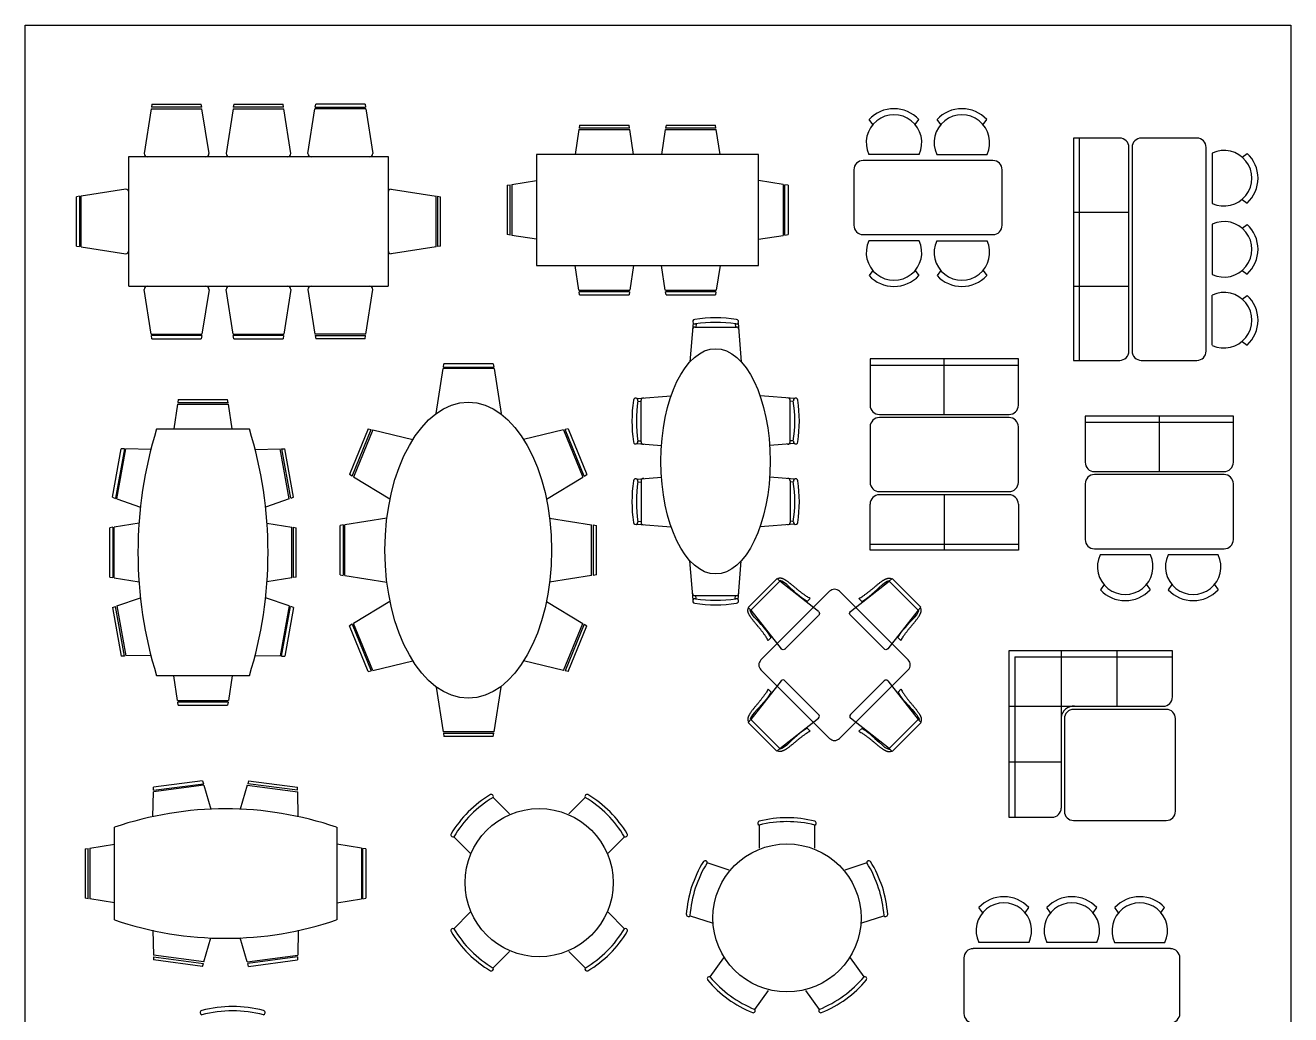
# Model space of a CAD drawing. Header units: metres. Extents: x 3586 to 7307, y 3108 to 6437.
# Drawn here: x 4050.844 to 4051.978, y 3259.947 to 3260.834 of the extents above; entities that cross this region are included whole.
import ezdxf

# ---------------------------------------------------------------- set-up
doc = ezdxf.new("R2010")
doc.units = ezdxf.units.M
doc.linetypes.add('ACAD_ISO03W100', pattern=[30, 12, -18])
doc.layers.add('FURNITURE', color=40, linetype='Continuous')

# ---------------------------------------------------------------- blocks, each defined once
blk = doc.blocks.new('CH001')
at = {"linetype": 'ACAD_ISO03W100', "ltscale": 0.125}
blk.add_line((-5.45, -5.45), (5.45, 5.45), dxfattribs=at)
at = {"linetype": 'Continuous'}
for p, q in [((6.67, 5.45), (16.51, -7.13)), ((9.96, 1.78), (10.9, 2.72)), ((7.13, -16.51), (-5.45, -6.67)), ((7.13, -16.5), (16.51, -7.13)), ((17.42, -8.04), (8.04, -17.41)), ((16.51, -7.13), (17.42, -8.04)), ((-1.77, -9.95), (-2.72, -10.9)), ((7.13, -16.5), (8.04, -17.41))]:
    blk.add_line(p, q, dxfattribs=at)
for points in [[(9.96, 1.78), (10.39, 1.05), (10.89, 0.26), (11.55, -0.61), (12.35, -1.48), (13.19, -2.47), (13.84, -3.19), (14.49, -3.84), (15.41, -4.9), (16.02, -5.58), (16.52, -6.45), (16.76, -6.98), (16.66, -7.28)], [(10.9, 2.72), (11.09, 2.38), (11.27, 2.08), (11.43, 1.8), (11.59, 1.55), (11.75, 1.32), (11.89, 1.11), (12.03, 0.92), (12.17, 0.73), (12.3, 0.55), (12.43, 0.37), (12.55, 0.2), (12.68, 0.04), (12.8, -0.13), (12.92, -0.29), (13.04, -0.45), (13.17, -0.61), (13.29, -0.78), (13.42, -0.94), (13.55, -1.1), (13.69, -1.26), (13.82, -1.43), (13.96, -1.6), (14.11, -1.77), (14.25, -1.94), (14.4, -2.12), (14.56, -2.3), (14.71, -2.48), (14.86, -2.67), (15.02, -2.85), (15.17, -3.04), (15.33, -3.22), (15.48, -3.41), (15.62, -3.59), (15.77, -3.77), (15.91, -3.95), (16.04, -4.13), (16.17, -4.3), (16.29, -4.46), (16.4, -4.62), (16.51, -4.78), (16.61, -4.92), (16.7, -5.06), (16.79, -5.19), (16.87, -5.32), (16.94, -5.44), (17.01, -5.56), (17.07, -5.67), (17.13, -5.78), (17.18, -5.89), (17.23, -6), (17.28, -6.1), (17.32, -6.21), (17.36, -6.31), (17.39, -6.41), (17.42, -6.51), (17.44, -6.61), (17.46, -6.71), (17.47, -6.8), (17.48, -6.9), (17.49, -6.99), (17.49, -7.08), (17.49, -7.16), (17.48, -7.24), (17.47, -7.32), (17.46, -7.39), (17.44, -7.46), (17.42, -7.52), (17.4, -7.59), (17.37, -7.66), (17.34, -7.73), (17.3, -7.8), (17.27, -7.89)], [(-2.72, -10.9), (-2.38, -11.08), (-2.07, -11.26), (-1.8, -11.43), (-1.55, -11.59), (-1.32, -11.74), (-1.11, -11.89), (-0.91, -12.03), (-0.73, -12.16), (-0.55, -12.3), (-0.37, -12.42), (-0.2, -12.55), (-0.03, -12.67), (0.13, -12.79), (0.3, -12.92), (0.46, -13.04), (0.62, -13.16), (0.78, -13.29), (0.94, -13.42), (1.11, -13.55), (1.27, -13.68), (1.43, -13.82), (1.6, -13.96), (1.77, -14.1), (1.95, -14.25), (2.12, -14.4), (2.3, -14.55), (2.49, -14.7), (2.67, -14.86), (2.86, -15.01), (3.04, -15.17), (3.23, -15.32), (3.41, -15.47), (3.6, -15.62), (3.78, -15.76), (3.96, -15.9), (4.13, -16.03), (4.3, -16.16), (4.47, -16.28), (4.63, -16.4), (4.78, -16.5), (4.93, -16.6), (5.06, -16.7), (5.2, -16.78), (5.32, -16.86), (5.44, -16.93), (5.56, -17), (5.67, -17.06), (5.79, -17.12), (5.9, -17.18), (6, -17.23), (6.11, -17.27), (6.21, -17.31), (6.32, -17.35), (6.42, -17.38), (6.52, -17.41), (6.62, -17.44), (6.71, -17.45), (6.81, -17.47), (6.9, -17.48), (6.99, -17.48), (7.08, -17.49), (7.16, -17.48), (7.25, -17.48), (7.32, -17.47), (7.39, -17.45), (7.46, -17.44), (7.53, -17.42), (7.6, -17.39), (7.66, -17.36), (7.73, -17.33), (7.81, -17.3), (7.89, -17.26)], [(-1.77, -9.95), (-1.05, -10.39), (-0.26, -10.89), (0.61, -11.54), (1.49, -12.34), (2.47, -13.19), (3.2, -13.84), (3.84, -14.48), (4.91, -15.4), (5.59, -16.01), (6.46, -16.52), (6.98, -16.75), (7.29, -16.66)]]:
    blk.add_lwpolyline(points, dxfattribs=at)
for centre, start, end in [((6.06, 4.85), 45, 135), ((-4.85, -6.06), 135, 225)]:
    blk.add_arc(centre, 0.857, start, end, dxfattribs=at)
blk = doc.blocks.new('ch002')
at = {"linetype": 'Continuous'}
for p, q in [((-4.55, 7.58), (-14.38, -5.01)), ((-7.84, 3.9), (-8.78, 4.84)), ((-14.39, -5.01), (-15.3, -5.92)), ((-15.3, -5.92), (-5.92, -15.29)), ((-5.01, -14.38), (-14.39, -5.01)), ((-5.01, -14.39), (7.58, -4.55)), ((3.89, -7.83), (4.84, -8.78)), ((-5.01, -14.38), (-5.92, -15.29))]:
    blk.add_line(p, q, dxfattribs=at)
at = {"linetype": 'ACAD_ISO03W100', "ltscale": 0.125}
blk.add_line((7.58, -3.33), (-3.33, 7.58), dxfattribs=at)
at = {"linetype": 'Continuous'}
for points in [[(-8.78, 4.84), (-8.97, 4.5), (-9.14, 4.2), (-9.31, 3.92), (-9.47, 3.67), (-9.63, 3.45), (-9.77, 3.24), (-9.91, 3.04), (-10.05, 2.85), (-10.18, 2.67), (-10.31, 2.5), (-10.43, 2.32), (-10.56, 2.16), (-10.68, 1.99), (-10.8, 1.83), (-10.92, 1.67), (-11.05, 1.51), (-11.17, 1.35), (-11.3, 1.18), (-11.43, 1.02), (-11.56, 0.86), (-11.7, 0.69), (-11.84, 0.52), (-11.98, 0.35), (-12.13, 0.18), (-12.28, 0), (-12.43, -0.18), (-12.59, -0.36), (-12.74, -0.54), (-12.9, -0.73), (-13.05, -0.91), (-13.21, -1.1), (-13.36, -1.29), (-13.5, -1.47), (-13.65, -1.65), (-13.78, -1.83), (-13.92, -2.01), (-14.04, -2.18), (-14.17, -2.34), (-14.28, -2.5), (-14.39, -2.65), (-14.49, -2.8), (-14.58, -2.94), (-14.67, -3.07), (-14.74, -3.2), (-14.82, -3.32), (-14.89, -3.43), (-14.95, -3.55), (-15.01, -3.66), (-15.06, -3.77), (-15.11, -3.88), (-15.16, -3.98), (-15.2, -4.09), (-15.24, -4.19), (-15.27, -4.29), (-15.3, -4.39), (-15.32, -4.49), (-15.34, -4.59), (-15.35, -4.68), (-15.36, -4.78), (-15.37, -4.87), (-15.37, -4.95), (-15.37, -5.04), (-15.36, -5.12), (-15.35, -5.19), (-15.34, -5.27), (-15.32, -5.34), (-15.3, -5.4), (-15.27, -5.47), (-15.25, -5.54), (-15.22, -5.61), (-15.18, -5.68), (-15.15, -5.76)], [(-7.84, 3.9), (-8.27, 3.17), (-8.77, 2.38), (-9.43, 1.51), (-10.23, 0.64), (-11.07, -0.35), (-11.72, -1.07), (-12.37, -1.72), (-13.28, -2.78), (-13.9, -3.46), (-14.4, -4.33), (-14.64, -4.85), (-14.54, -5.16)], [(3.89, -7.83), (3.17, -8.26), (2.38, -8.77), (1.51, -9.42), (0.63, -10.22), (-0.35, -11.06), (-1.07, -11.71), (-1.72, -12.36), (-2.78, -13.28), (-3.47, -13.89), (-4.33, -14.4), (-4.86, -14.63), (-5.16, -14.53)], [(4.84, -8.78), (4.5, -8.96), (4.19, -9.14), (3.92, -9.31), (3.67, -9.47), (3.44, -9.62), (3.23, -9.77), (3.03, -9.91), (2.85, -10.04), (2.67, -10.18), (2.49, -10.3), (2.32, -10.43), (2.15, -10.55), (1.99, -10.67), (1.82, -10.79), (1.66, -10.92), (1.5, -11.04), (1.34, -11.17), (1.18, -11.29), (1.02, -11.43), (0.85, -11.56), (0.69, -11.7), (0.52, -11.84), (0.35, -11.98), (0.17, -12.13), (0, -12.28), (-0.18, -12.43), (-0.36, -12.58), (-0.55, -12.74), (-0.73, -12.89), (-0.92, -13.05), (-1.11, -13.2), (-1.29, -13.35), (-1.48, -13.5), (-1.66, -13.64), (-1.84, -13.78), (-2.01, -13.91), (-2.18, -14.04), (-2.35, -14.16), (-2.51, -14.27), (-2.66, -14.38), (-2.8, -14.48), (-2.94, -14.57), (-3.07, -14.66), (-3.2, -14.74), (-3.32, -14.81), (-3.44, -14.88), (-3.55, -14.94), (-3.66, -15), (-3.77, -15.06), (-3.88, -15.11), (-3.99, -15.15), (-4.09, -15.19), (-4.2, -15.23), (-4.3, -15.26), (-4.4, -15.29), (-4.49, -15.31), (-4.59, -15.33), (-4.69, -15.35), (-4.78, -15.36), (-4.87, -15.36), (-4.96, -15.36), (-5.04, -15.36), (-5.12, -15.36), (-5.2, -15.35), (-5.27, -15.33), (-5.34, -15.31), (-5.41, -15.29), (-5.47, -15.27), (-5.54, -15.24), (-5.61, -15.21), (-5.69, -15.18), (-5.77, -15.14)]]:
    blk.add_lwpolyline(points, dxfattribs=at)
for centre, start, end in [((-3.94, 6.97), 45, 135), ((6.97, -3.94), 315, 45)]:
    blk.add_arc(centre, 0.857, start, end, dxfattribs=at)

msp = doc.modelspace()

# ---------------------------------------------------------------- linework, layer by layer
for p, q in [((4050.8437, 3260.834), (4051.978, 3260.834)), ((4050.8437, 3259.4693), (4050.8437, 3260.834)), ((4051.978, 3260.834), (4051.978, 3259.4693)), ((4051.8939, 3260.7328), (4051.8441, 3260.7328)), ((4051.8358, 3260.7245), (4051.8358, 3260.5418)), ((4051.9022, 3260.5418), (4051.9022, 3260.7245)), ((4051.711, 3260.7127), (4051.5948, 3260.7127)), ((4051.5865, 3260.7044), (4051.5865, 3260.6546)), ((4051.7193, 3260.6546), (4051.7193, 3260.7044)), ((4051.5948, 3260.6463), (4051.711, 3260.6463)), ((4051.4423, 3260.5671), (4051.4395, 3260.5321)), ((4051.4438, 3260.5634), (4051.4812, 3260.5634)), ((4051.445, 3260.5663), (4051.4447, 3260.5634)), ((4051.4801, 3260.5662), (4051.4803, 3260.5634)), ((4051.4828, 3260.5671), (4051.4855, 3260.5321)), ((4051.7339, 3260.5348), (4051.601, 3260.5348)), ((4051.601, 3260.5348), (4051.601, 3260.4933)), ((4051.601, 3260.5293), (4051.7339, 3260.5293)), ((4051.6675, 3260.485), (4051.6675, 3260.5348)), ((4051.7339, 3260.4933), (4051.7339, 3260.5348)), ((4051.8441, 3260.5335), (4051.8939, 3260.5335)), ((4051.392, 3260.4993), (4051.4227, 3260.5018)), ((4051.3928, 3260.4967), (4051.3957, 3260.4969)), ((4051.3957, 3260.4604), (4051.3957, 3260.4978)), ((4051.5331, 3260.4993), (4051.5023, 3260.5018)), ((4051.5294, 3260.4604), (4051.5294, 3260.4978)), ((4051.5322, 3260.4967), (4051.5294, 3260.4969)), ((4051.6093, 3260.485), (4051.7256, 3260.485)), ((4051.7256, 3260.4822), (4051.6093, 3260.4822)), ((4051.601, 3260.4739), (4051.601, 3260.4241)), ((4051.7339, 3260.4241), (4051.7339, 3260.4739)), ((4051.392, 3260.4589), (4051.414, 3260.4571)), ((4051.3927, 3260.4615), (4051.3957, 3260.4613)), ((4051.5331, 3260.4589), (4051.511, 3260.4571)), ((4051.5323, 3260.4615), (4051.5294, 3260.4613)), ((4051.392, 3260.4271), (4051.414, 3260.4288)), ((4051.3927, 3260.4244), (4051.3957, 3260.4246)), ((4051.3957, 3260.4255), (4051.3957, 3260.3882)), ((4051.5331, 3260.4271), (4051.511, 3260.4288)), ((4051.5294, 3260.4255), (4051.5294, 3260.3882)), ((4051.5323, 3260.4244), (4051.5294, 3260.4246)), ((4051.9183, 3260.4311), (4051.8021, 3260.4311)), ((4051.6093, 3260.4158), (4051.7256, 3260.4158)), ((4051.6093, 3260.4131), (4051.7256, 3260.4131)), ((4051.6675, 3260.4131), (4051.6675, 3260.3632)), ((4051.7938, 3260.4228), (4051.7938, 3260.3729)), ((4051.9266, 3260.3729), (4051.9266, 3260.4228)), ((4051.601, 3260.3632), (4051.601, 3260.4047)), ((4051.7339, 3260.4047), (4051.7339, 3260.3632)), ((4051.3928, 3260.3893), (4051.3957, 3260.389)), ((4051.5322, 3260.3893), (4051.5294, 3260.389)), ((4051.392, 3260.3866), (4051.4227, 3260.3842)), ((4051.5331, 3260.3866), (4051.5023, 3260.3842)), ((4051.601, 3260.3688), (4051.7339, 3260.3688)), ((4051.7339, 3260.3632), (4051.601, 3260.3632)), ((4051.8021, 3260.3646), (4051.9183, 3260.3646)), ((4051.4423, 3260.3188), (4051.4395, 3260.3538)), ((4051.4828, 3260.3188), (4051.4855, 3260.3538)), ((4051.4438, 3260.3226), (4051.4812, 3260.3226)), ((4051.445, 3260.3196), (4051.4447, 3260.3226)), ((4051.4801, 3260.3197), (4051.4803, 3260.3226)), ((4051.872, 3260.2732), (4051.7253, 3260.2732)), ((4051.7253, 3260.2732), (4051.7253, 3260.1238)), ((4051.7308, 3260.2677), (4051.872, 3260.2677)), ((4051.7308, 3260.2677), (4051.7308, 3260.1238)), ((4051.7723, 3260.2732), (4051.7723, 3260.1321)), ((4051.8222, 3260.2732), (4051.8222, 3260.2234)), ((4051.872, 3260.2317), (4051.872, 3260.2732)), ((4051.7253, 3260.2234), (4051.8637, 3260.2234)), ((4051.8664, 3260.2206), (4051.7834, 3260.2206)), ((4051.7751, 3260.2123), (4051.7751, 3260.1293)), ((4051.8747, 3260.1293), (4051.8747, 3260.2123)), ((4051.7253, 3260.1736), (4051.7723, 3260.1736)), ((4051.7253, 3260.1238), (4051.764, 3260.1238)), ((4051.7834, 3260.121), (4051.8664, 3260.121)), ((4051.8704, 3260.0061), (4051.6933, 3260.0061)), ((4051.685, 3259.9977), (4051.685, 3259.9479)), ((4051.8787, 3259.9479), (4051.8787, 3259.9977))]:
    msp.add_line(p, q)
for centre, radius, start, end in [((4051.8441, 3260.7245), 0.0083, 90, 180), ((4051.8939, 3260.7245), 0.0083, 0, 90), ((4051.5948, 3260.7044), 0.0083, 90, 180), ((4051.711, 3260.7044), 0.0083, 0, 90), ((4051.5948, 3260.6546), 0.0083, 180, 270), ((4051.711, 3260.6546), 0.0083, 270, 0), ((4051.4625, 3260.4447), 0.1269, 81.5564, 98.444), ((4051.4438, 3260.5613), 0.00206, 90, 187.3718), ((4051.444, 3260.5682), 0.00206, 94.2216, 281.2145), ((4051.4625, 3260.4439), 0.1236, 81.5826, 98.4174), ((4051.481, 3260.5682), 0.00206, 258.7855, 85.8287), ((4051.4812, 3260.5613), 0.00206, 355.947, 90), ((4051.8441, 3260.5418), 0.0083, 180, 270), ((4051.8939, 3260.5418), 0.0083, 270, 360), ((4051.5144, 3260.4791), 0.1269, 171.5564, 188.444), ((4051.3909, 3260.4976), 0.00206, 348.7855, 175.8287), ((4051.5151, 3260.4791), 0.1236, 171.5826, 188.4174), ((4051.3978, 3260.4978), 0.00206, 85.947, 180), ((4051.5273, 3260.4978), 0.00206, 0, 94.053), ((4051.5342, 3260.4976), 0.00206, 4.1713, 191.2145), ((4051.4099, 3260.4791), 0.1236, 351.5826, 8.4174), ((4051.4107, 3260.4791), 0.1269, 351.556, 8.4436), ((4051.6093, 3260.4933), 0.0083, 180, 270), ((4051.7256, 3260.4933), 0.0083, 270, 0), ((4051.6093, 3260.4739), 0.0083, 90, 180), ((4051.7256, 3260.4739), 0.0083, 0, 90), ((4051.3909, 3260.4606), 0.00206, 184.2216, 11.2145), ((4051.3978, 3260.4604), 0.00206, 180, 277.3718), ((4051.5273, 3260.4604), 0.00206, 262.6282, 0), ((4051.5342, 3260.4606), 0.00206, 168.7855, 355.7784), ((4051.5144, 3260.4068), 0.1269, 171.556, 188.4436), ((4051.3909, 3260.4253), 0.00206, 348.7855, 175.7784), ((4051.5151, 3260.4068), 0.1236, 171.5826, 188.4174), ((4051.3978, 3260.4255), 0.00206, 82.6282, 180), ((4051.5273, 3260.4255), 0.00206, 0, 97.3718), ((4051.5342, 3260.4253), 0.00206, 4.2216, 191.2145), ((4051.4099, 3260.4068), 0.1236, 351.5826, 8.4174), ((4051.4107, 3260.4068), 0.1269, 351.5564, 8.444), ((4051.6093, 3260.4241), 0.0083, 180, 270), ((4051.7256, 3260.4241), 0.0083, 270, 0), ((4051.8021, 3260.4228), 0.0083, 90, 180), ((4051.9183, 3260.4228), 0.0083, 0, 90), ((4051.6093, 3260.4047), 0.0083, 90, 180), ((4051.7256, 3260.4047), 0.0083, 360, 90), ((4051.3909, 3260.3884), 0.00206, 184.1713, 11.2145), ((4051.3978, 3260.3882), 0.00206, 180, 274.053), ((4051.5273, 3260.3882), 0.00206, 265.947, 0), ((4051.5342, 3260.3884), 0.00206, 168.7855, 355.8287), ((4051.8021, 3260.3729), 0.0083, 180, 270), ((4051.9183, 3260.3729), 0.0083, 270, 360), ((4051.4438, 3260.3246), 0.00206, 172.6282, 270), ((4051.4812, 3260.3246), 0.00206, 270, 4.053), ((4051.444, 3260.3178), 0.00206, 78.7855, 265.7784), ((4051.4625, 3260.4412), 0.1269, 261.556, 278.4436), ((4051.4625, 3260.442), 0.1236, 261.5826, 278.4174), ((4051.481, 3260.3178), 0.00206, 274.1713, 101.2145), ((4051.8637, 3260.2317), 0.0083, 270, 0), ((4051.7832, 3260.2125), 0.0109, 84.5156, 176.8858), ((4051.7834, 3260.2123), 0.0083, 90, 180), ((4051.8664, 3260.2123), 0.0083, 0, 90), ((4051.764, 3260.1321), 0.0083, 270, 0), ((4051.7834, 3260.1293), 0.0083, 180, 270), ((4051.8664, 3260.1293), 0.0083, 270, 0), ((4051.6933, 3259.9977), 0.0083, 90, 180), ((4051.8704, 3259.9977), 0.0083, 0, 90), ((4051.6933, 3259.9479), 0.0083, 180, 270), ((4051.8704, 3259.9479), 0.0083, 270, 0)]:
    msp.add_arc(centre, radius, start, end)
msp.add_ellipse((4051.4625, 3260.443), major_axis=(0, 0.101), ratio=0.484891)
at = {"layer": 'FURNITURE', "linetype": 'Continuous'}
for p, q in [((4050.9565, 3260.7591), (4050.9503, 3260.7189)), ((4050.9566, 3260.7591), (4051.0021, 3260.7591)), ((4050.9572, 3260.7632), (4050.9568, 3260.7604)), ((4051.0019, 3260.7604), (4050.9568, 3260.7604)), ((4050.9572, 3260.7632), (4051.0015, 3260.7632)), ((4051.0019, 3260.7604), (4051.0015, 3260.7632)), ((4051.0084, 3260.7189), (4051.0021, 3260.759)), ((4051.03, 3260.7591), (4051.0237, 3260.7189)), ((4051.03, 3260.7591), (4051.0756, 3260.7591)), ((4051.0306, 3260.7632), (4051.0302, 3260.7604)), ((4051.0753, 3260.7604), (4051.0302, 3260.7604)), ((4051.0306, 3260.7632), (4051.0749, 3260.7632)), ((4051.0753, 3260.7604), (4051.0749, 3260.7632)), ((4051.0818, 3260.7189), (4051.0755, 3260.759)), ((4051.0971, 3260.7189), (4051.1034, 3260.759)), ((4051.149, 3260.7591), (4051.1034, 3260.7591)), ((4051.1036, 3260.7604), (4051.1041, 3260.7632)), ((4051.1036, 3260.7604), (4051.1488, 3260.7604)), ((4051.1483, 3260.7632), (4051.1041, 3260.7632)), ((4051.1483, 3260.7632), (4051.1488, 3260.7604)), ((4051.149, 3260.7591), (4051.1552, 3260.7189)), ((4051.3406, 3260.7445), (4051.3402, 3260.7418)), ((4051.3853, 3260.7418), (4051.3402, 3260.7418)), ((4051.3406, 3260.7445), (4051.3849, 3260.7445)), ((4051.3853, 3260.7418), (4051.3849, 3260.7445)), ((4051.4181, 3260.7445), (4051.4177, 3260.7418)), ((4051.4628, 3260.7418), (4051.4177, 3260.7418)), ((4051.4181, 3260.7445), (4051.4624, 3260.7445)), ((4051.4628, 3260.7418), (4051.4624, 3260.7445)), ((4051.34, 3260.7404), (4051.3365, 3260.7182)), ((4051.34, 3260.7404), (4051.3855, 3260.7404)), ((4051.389, 3260.7182), (4051.3855, 3260.7404)), ((4051.4174, 3260.7404), (4051.414, 3260.7182)), ((4051.4175, 3260.7404), (4051.463, 3260.7404)), ((4051.4665, 3260.7182), (4051.463, 3260.7404)), ((4051.5011, 3260.7182), (4051.3019, 3260.7182)), ((4051.3019, 3260.7182), (4051.3019, 3260.6186)), ((4051.5011, 3260.6186), (4051.5011, 3260.7182)), ((4050.9365, 3260.7162), (4051.169, 3260.7162)), ((4050.9365, 3260.5999), (4050.9365, 3260.7162)), ((4051.169, 3260.7162), (4051.169, 3260.5999)), ((4050.9338, 3260.6871), (4050.8937, 3260.6808)), ((4051.1717, 3260.6871), (4051.2119, 3260.6808)), ((4051.2756, 3260.6906), (4051.2784, 3260.691)), ((4051.2756, 3260.6906), (4051.2756, 3260.6463)), ((4051.2784, 3260.6459), (4051.2784, 3260.691)), ((4051.2797, 3260.6912), (4051.3019, 3260.6947)), ((4051.2797, 3260.6912), (4051.2797, 3260.6456)), ((4051.5232, 3260.6912), (4051.5011, 3260.6947)), ((4051.5232, 3260.6912), (4051.5232, 3260.6456)), ((4051.5246, 3260.6459), (4051.5246, 3260.691)), ((4051.5274, 3260.6906), (4051.5246, 3260.691)), ((4051.5274, 3260.6906), (4051.5274, 3260.6463)), ((4050.8923, 3260.6806), (4050.8895, 3260.6802)), ((4050.8895, 3260.6359), (4050.8895, 3260.6802)), ((4050.8923, 3260.6806), (4050.8923, 3260.6355)), ((4050.8937, 3260.6353), (4050.8937, 3260.6809)), ((4051.2119, 3260.6353), (4051.2119, 3260.6809)), ((4051.2133, 3260.6806), (4051.2133, 3260.6355)), ((4051.2133, 3260.6806), (4051.216, 3260.6802)), ((4051.216, 3260.6359), (4051.216, 3260.6802)), ((4051.2784, 3260.6459), (4051.2756, 3260.6463)), ((4051.3019, 3260.6422), (4051.2797, 3260.6456)), ((4051.5011, 3260.6422), (4051.5232, 3260.6456)), ((4051.5246, 3260.6459), (4051.5274, 3260.6463)), ((4050.8895, 3260.6359), (4050.8923, 3260.6355)), ((4050.8937, 3260.6353), (4050.9338, 3260.629)), ((4051.2119, 3260.6353), (4051.1717, 3260.629)), ((4051.216, 3260.6359), (4051.2133, 3260.6355)), ((4051.3019, 3260.6186), (4051.5011, 3260.6186)), ((4051.34, 3260.5965), (4051.3365, 3260.6186)), ((4051.389, 3260.6186), (4051.3855, 3260.5965)), ((4051.4174, 3260.5965), (4051.414, 3260.6186)), ((4051.4665, 3260.6186), (4051.463, 3260.5965)), ((4050.9365, 3260.5999), (4051.169, 3260.5999)), ((4050.9565, 3260.5571), (4050.9503, 3260.5972)), ((4051.0084, 3260.5972), (4051.0021, 3260.5571)), ((4051.03, 3260.5571), (4051.0237, 3260.5972)), ((4051.0818, 3260.5972), (4051.0755, 3260.5571)), ((4051.0971, 3260.5972), (4051.1034, 3260.5571)), ((4051.149, 3260.5571), (4051.1552, 3260.5972)), ((4051.34, 3260.5965), (4051.3855, 3260.5965)), ((4051.3853, 3260.5951), (4051.3402, 3260.5951)), ((4051.3406, 3260.5923), (4051.3402, 3260.5951)), ((4051.3853, 3260.5951), (4051.3849, 3260.5923)), ((4051.4175, 3260.5965), (4051.463, 3260.5965)), ((4051.4181, 3260.5923), (4051.4177, 3260.5951)), ((4051.4628, 3260.5951), (4051.4177, 3260.5951)), ((4051.4628, 3260.5951), (4051.4624, 3260.5923)), ((4051.3406, 3260.5923), (4051.3849, 3260.5923)), ((4051.4181, 3260.5923), (4051.4624, 3260.5923)), ((4050.9566, 3260.5571), (4051.0021, 3260.5571)), ((4051.0019, 3260.5557), (4050.9568, 3260.5557)), ((4050.9572, 3260.5529), (4050.9568, 3260.5557)), ((4050.9572, 3260.5529), (4051.0015, 3260.5529)), ((4051.0019, 3260.5557), (4051.0015, 3260.5529)), ((4051.03, 3260.5571), (4051.0756, 3260.5571)), ((4051.0306, 3260.5529), (4051.0302, 3260.5557)), ((4051.0753, 3260.5557), (4051.0302, 3260.5557)), ((4051.0306, 3260.5529), (4051.0749, 3260.5529)), ((4051.0753, 3260.5557), (4051.0749, 3260.5529)), ((4051.149, 3260.5571), (4051.1034, 3260.5571)), ((4051.1036, 3260.5557), (4051.1041, 3260.5529)), ((4051.1036, 3260.5557), (4051.1488, 3260.5557)), ((4051.1483, 3260.5529), (4051.1041, 3260.5529)), ((4051.1483, 3260.5529), (4051.1488, 3260.5557)), ((4051.2778, 3260.1269), (4051.2631, 3260.1417)), ((4051.3456, 3260.1417), (4051.3309, 3260.1269)), ((4051.2279, 3260.1064), (4051.2426, 3260.0917)), ((4051.3661, 3260.0917), (4051.3808, 3260.1064)), ((4051.5016, 3260.1168), (4051.5016, 3260.096)), ((4051.5514, 3260.096), (4051.5514, 3260.1168)), ((4051.4748, 3260.0765), (4051.455, 3260.083)), ((4051.598, 3260.083), (4051.5782, 3260.0765)), ((4051.2426, 3260.0386), (4051.2279, 3260.0239)), ((4051.3808, 3260.0239), (4051.3661, 3260.0386)), ((4051.4396, 3260.0356), (4051.4594, 3260.0292)), ((4051.5936, 3260.0292), (4051.6134, 3260.0356)), ((4051.2631, 3259.9887), (4051.2778, 3260.0034)), ((4051.3309, 3260.0034), (4051.3456, 3259.9887)), ((4051.4697, 3259.9977), (4051.4574, 3259.9808)), ((4051.5956, 3259.9808), (4051.5833, 3259.9977)), ((4051.4977, 3259.9516), (4051.51, 3259.9684)), ((4051.543, 3259.9684), (4051.5553, 3259.9516))]:
    msp.add_line(p, q, dxfattribs=at)
at = {"layer": 'FURNITURE'}
for p, q in [((4051.6034, 3260.7449), (4051.6001, 3260.7495)), ((4051.6414, 3260.7449), (4051.6447, 3260.7495)), ((4051.6643, 3260.7449), (4051.661, 3260.7495)), ((4051.7023, 3260.7449), (4051.7056, 3260.7495)), ((4051.8247, 3260.7328), (4051.7832, 3260.7328)), ((4051.7832, 3260.7328), (4051.7832, 3260.5335)), ((4051.7887, 3260.5335), (4051.7887, 3260.7328)), ((4051.6449, 3260.7182), (4051.5999, 3260.7182)), ((4051.6608, 3260.7182), (4051.7058, 3260.7182)), ((4051.833, 3260.5418), (4051.833, 3260.7245)), ((4051.9077, 3260.7193), (4051.9077, 3260.6743)), ((4051.9344, 3260.7158), (4051.939, 3260.7191)), ((4051.9344, 3260.6778), (4051.939, 3260.6745)), ((4051.7832, 3260.6664), (4051.833, 3260.6664)), ((4051.9077, 3260.6556), (4051.9077, 3260.6106)), ((4051.9344, 3260.6521), (4051.939, 3260.6554)), ((4051.6449, 3260.6408), (4051.5999, 3260.6408)), ((4051.6608, 3260.6408), (4051.7058, 3260.6408)), ((4051.6034, 3260.6141), (4051.6001, 3260.6095)), ((4051.6414, 3260.6141), (4051.6447, 3260.6095)), ((4051.6643, 3260.6141), (4051.661, 3260.6095)), ((4051.7023, 3260.6141), (4051.7056, 3260.6095)), ((4051.9344, 3260.6141), (4051.939, 3260.6108)), ((4051.7832, 3260.5999), (4051.833, 3260.5999)), ((4051.9077, 3260.547), (4051.9077, 3260.592)), ((4051.9344, 3260.5885), (4051.939, 3260.5918)), ((4051.9344, 3260.5505), (4051.939, 3260.5472)), ((4051.212, 3260.486), (4051.2183, 3260.5261)), ((4051.2639, 3260.5261), (4051.2183, 3260.5261)), ((4051.2185, 3260.5275), (4051.219, 3260.5303)), ((4051.2185, 3260.5275), (4051.2637, 3260.5275)), ((4051.2632, 3260.5303), (4051.219, 3260.5303)), ((4051.2632, 3260.5303), (4051.2637, 3260.5275)), ((4051.2639, 3260.5261), (4051.2702, 3260.486)), ((4051.7832, 3260.5335), (4051.8247, 3260.5335)), ((4050.9802, 3260.4942), (4050.9768, 3260.472)), ((4050.9802, 3260.4942), (4051.0258, 3260.4942)), ((4050.9809, 3260.4983), (4050.9804, 3260.4956)), ((4051.0256, 3260.4955), (4050.9804, 3260.4955)), ((4050.9809, 3260.4983), (4051.0251, 3260.4983)), ((4051.0256, 3260.4955), (4051.0251, 3260.4983)), ((4051.0292, 3260.472), (4051.0258, 3260.4942)), ((4051.8602, 3260.4836), (4051.8602, 3260.4338)), ((4050.9615, 3260.472), (4051.0445, 3260.472)), ((4051.1512, 3260.4721), (4051.1344, 3260.4311)), ((4051.1368, 3260.4297), (4051.1539, 3260.4714)), ((4051.1553, 3260.4711), (4051.138, 3260.4289)), ((4051.1512, 3260.4721), (4051.1539, 3260.4714)), ((4051.1553, 3260.4711), (4051.1911, 3260.4626)), ((4051.3263, 3260.4711), (4051.2904, 3260.4626)), ((4051.3263, 3260.4711), (4051.3435, 3260.4289)), ((4051.3303, 3260.4721), (4051.3276, 3260.4714)), ((4051.3447, 3260.4297), (4051.3276, 3260.4714)), ((4051.3303, 3260.4721), (4051.3471, 3260.4311)), ((4051.7938, 3260.4781), (4051.9266, 3260.4781)), ((4050.9218, 3260.4108), (4050.9297, 3260.4543)), ((4050.9325, 3260.4543), (4050.9245, 3260.4099)), ((4050.9258, 3260.4094), (4050.9339, 3260.4542)), ((4050.9325, 3260.4543), (4050.9297, 3260.4543)), ((4050.9563, 3260.4537), (4050.9339, 3260.4542)), ((4051.0497, 3260.4537), (4051.0721, 3260.4542)), ((4051.0802, 3260.4094), (4051.0721, 3260.4542)), ((4051.0735, 3260.4543), (4051.0815, 3260.4099)), ((4051.0735, 3260.4543), (4051.0763, 3260.4543)), ((4051.0842, 3260.4108), (4051.0763, 3260.4543)), ((4051.1368, 3260.4297), (4051.1344, 3260.4311)), ((4051.1706, 3260.4092), (4051.138, 3260.4289)), ((4051.3109, 3260.4092), (4051.3435, 3260.4289)), ((4051.3447, 3260.4297), (4051.3471, 3260.4311)), ((4050.9218, 3260.4108), (4050.9245, 3260.4098)), ((4050.9258, 3260.4094), (4050.9469, 3260.402)), ((4051.0802, 3260.4094), (4051.0591, 3260.402)), ((4051.0842, 3260.4108), (4051.0816, 3260.4098)), ((4051.1678, 3260.392), (4051.1301, 3260.3861)), ((4051.3137, 3260.392), (4051.3514, 3260.3861)), ((4050.9221, 3260.3839), (4050.9194, 3260.3834)), ((4050.9194, 3260.3391), (4050.9194, 3260.3834)), ((4050.9221, 3260.3839), (4050.9221, 3260.3387)), ((4050.9457, 3260.3875), (4050.9235, 3260.3841)), ((4050.9235, 3260.3385), (4050.9235, 3260.3841)), ((4051.0603, 3260.3875), (4051.0825, 3260.3841)), ((4051.0825, 3260.3385), (4051.0825, 3260.3841)), ((4051.0839, 3260.3839), (4051.0866, 3260.3834)), ((4051.0839, 3260.3839), (4051.0839, 3260.3387)), ((4051.0866, 3260.3391), (4051.0866, 3260.3834)), ((4051.1287, 3260.3859), (4051.126, 3260.3855)), ((4051.126, 3260.3412), (4051.126, 3260.3855)), ((4051.1287, 3260.3859), (4051.1287, 3260.3408)), ((4051.1301, 3260.3405), (4051.1301, 3260.3861)), ((4051.3514, 3260.3405), (4051.3514, 3260.3861)), ((4051.3528, 3260.3859), (4051.3528, 3260.3408)), ((4051.3528, 3260.3859), (4051.3556, 3260.3855)), ((4051.3556, 3260.3412), (4051.3556, 3260.3855)), ((4051.8523, 3260.3591), (4051.8072, 3260.3591)), ((4051.9131, 3260.3591), (4051.8681, 3260.3591)), ((4050.9194, 3260.3391), (4050.9221, 3260.3387)), ((4050.9235, 3260.3385), (4050.9457, 3260.335)), ((4051.0825, 3260.3385), (4051.0603, 3260.335)), ((4051.0866, 3260.3391), (4051.0839, 3260.3387)), ((4051.126, 3260.3412), (4051.1287, 3260.3407)), ((4051.1301, 3260.3405), (4051.1678, 3260.3346)), ((4051.3514, 3260.3405), (4051.3137, 3260.3346)), ((4051.3556, 3260.3412), (4051.3528, 3260.3407)), ((4051.8107, 3260.3325), (4051.8074, 3260.3279)), ((4051.8488, 3260.3325), (4051.8521, 3260.3279)), ((4051.8716, 3260.3325), (4051.8683, 3260.3279)), ((4051.9096, 3260.3325), (4051.9129, 3260.3279)), ((4050.9218, 3260.3119), (4050.9245, 3260.3128)), ((4050.9218, 3260.3119), (4050.9297, 3260.2684)), ((4050.9325, 3260.2684), (4050.9245, 3260.3128)), ((4050.9258, 3260.3133), (4050.9469, 3260.3207)), ((4050.9258, 3260.3133), (4050.9339, 3260.2685)), ((4051.0802, 3260.3133), (4051.0591, 3260.3207)), ((4051.0802, 3260.3133), (4051.0721, 3260.2685)), ((4051.0735, 3260.2684), (4051.0815, 3260.3128)), ((4051.0842, 3260.3119), (4051.0763, 3260.2684)), ((4051.0842, 3260.3119), (4051.0816, 3260.3128)), ((4051.1706, 3260.3174), (4051.138, 3260.2977)), ((4051.3109, 3260.3174), (4051.3435, 3260.2977)), ((4051.1368, 3260.297), (4051.1344, 3260.2955)), ((4051.1512, 3260.2546), (4051.1344, 3260.2955)), ((4051.1368, 3260.297), (4051.1539, 3260.2552)), ((4051.1553, 3260.2555), (4051.138, 3260.2977)), ((4051.3263, 3260.2555), (4051.3435, 3260.2977)), ((4051.3447, 3260.297), (4051.3276, 3260.2552)), ((4051.3303, 3260.2546), (4051.3471, 3260.2955)), ((4051.3447, 3260.297), (4051.3471, 3260.2955)), ((4050.9325, 3260.2684), (4050.9297, 3260.2684)), ((4050.9563, 3260.269), (4050.9339, 3260.2685)), ((4051.0497, 3260.269), (4051.0721, 3260.2685)), ((4051.0735, 3260.2684), (4051.0763, 3260.2684)), ((4051.1512, 3260.2546), (4051.1539, 3260.2552)), ((4051.1553, 3260.2555), (4051.1911, 3260.2641)), ((4051.3263, 3260.2555), (4051.2904, 3260.2641)), ((4051.3303, 3260.2546), (4051.3276, 3260.2552)), ((4051.0445, 3260.2507), (4050.9615, 3260.2507)), ((4050.9802, 3260.2285), (4050.9768, 3260.2507)), ((4051.0292, 3260.2507), (4051.0258, 3260.2285)), ((4051.212, 3260.2406), (4051.2183, 3260.2005)), ((4051.2639, 3260.2005), (4051.2702, 3260.2406)), ((4050.9802, 3260.2285), (4051.0258, 3260.2285)), ((4051.0256, 3260.2271), (4050.9804, 3260.2271)), ((4050.9809, 3260.2244), (4050.9804, 3260.2271)), ((4050.9809, 3260.2244), (4051.0251, 3260.2244)), ((4051.0256, 3260.2271), (4051.0251, 3260.2244)), ((4051.2639, 3260.2005), (4051.2183, 3260.2005)), ((4051.2185, 3260.1991), (4051.2637, 3260.1991)), ((4051.2185, 3260.1991), (4051.219, 3260.1964)), ((4051.2632, 3260.1964), (4051.219, 3260.1964)), ((4051.2632, 3260.1964), (4051.2637, 3260.1991)), ((4050.9586, 3260.148), (4051.0034, 3260.1539)), ((4051.0038, 3260.1526), (4050.9586, 3260.1466)), ((4051.0026, 3260.1566), (4050.9587, 3260.1508)), ((4051.0026, 3260.1566), (4051.0034, 3260.1539)), ((4051.0038, 3260.1526), (4051.0101, 3260.1311)), ((4051.0427, 3260.1526), (4051.0363, 3260.1311)), ((4051.0427, 3260.1526), (4051.0879, 3260.1466)), ((4051.0439, 3260.1566), (4051.0431, 3260.1539)), ((4051.0878, 3260.148), (4051.0431, 3260.1539)), ((4051.0439, 3260.1566), (4051.0878, 3260.1508)), ((4050.9581, 3260.1241), (4050.9586, 3260.1466)), ((4050.9587, 3260.148), (4050.9587, 3260.1508)), ((4051.0878, 3260.148), (4051.0878, 3260.1508)), ((4051.0884, 3260.1241), (4051.0879, 3260.1466)), ((4050.9236, 3260.0319), (4050.9236, 3260.1149)), ((4051.1229, 3260.1149), (4051.1229, 3260.0319)), ((4050.8973, 3260.0955), (4050.9001, 3260.0959)), ((4050.8973, 3260.0955), (4050.8973, 3260.0512)), ((4050.9001, 3260.0508), (4050.9001, 3260.0959)), ((4050.9015, 3260.0961), (4050.9236, 3260.0996)), ((4050.9015, 3260.0961), (4050.9015, 3260.0506)), ((4051.145, 3260.0961), (4051.1229, 3260.0996)), ((4051.145, 3260.0961), (4051.145, 3260.0506)), ((4051.1464, 3260.0508), (4051.1464, 3260.0959)), ((4051.1491, 3260.0955), (4051.1464, 3260.0959)), ((4051.1491, 3260.0955), (4051.1491, 3260.0512)), ((4050.9001, 3260.0508), (4050.8973, 3260.0512)), ((4050.9236, 3260.0471), (4050.9015, 3260.0506)), ((4051.1229, 3260.0471), (4051.145, 3260.0506)), ((4051.1464, 3260.0508), (4051.1491, 3260.0512)), ((4051.7019, 3260.0382), (4051.6986, 3260.0428)), ((4051.7399, 3260.0382), (4051.7432, 3260.0428)), ((4051.7628, 3260.0382), (4051.7595, 3260.0428)), ((4051.8008, 3260.0382), (4051.8041, 3260.0428)), ((4051.8237, 3260.0382), (4051.8204, 3260.0428)), ((4051.8617, 3260.0382), (4051.865, 3260.0428)), ((4050.9581, 3260.0226), (4050.9586, 3260.0002)), ((4051.0038, 3259.9941), (4051.0101, 3260.0156)), ((4051.0427, 3259.9941), (4051.0363, 3260.0156)), ((4051.0884, 3260.0226), (4051.0879, 3260.0002)), ((4051.7434, 3260.0116), (4051.6984, 3260.0116)), ((4051.8043, 3260.0116), (4051.7593, 3260.0116)), ((4051.8202, 3260.0116), (4051.8652, 3260.0116)), ((4051.0038, 3259.9941), (4050.9586, 3260.0002)), ((4050.9586, 3259.9988), (4051.0034, 3259.9928)), ((4050.9587, 3259.9988), (4050.9587, 3259.996)), ((4051.0026, 3259.9901), (4050.9587, 3259.996)), ((4051.0026, 3259.9901), (4051.0034, 3259.9928)), ((4051.0427, 3259.9941), (4051.0879, 3260.0002)), ((4051.0878, 3259.9988), (4051.0431, 3259.9928)), ((4051.0439, 3259.9901), (4051.0431, 3259.9928)), ((4051.0439, 3259.9901), (4051.0878, 3259.996)), ((4051.0878, 3259.9988), (4051.0878, 3259.996))]:
    msp.add_line(p, q, dxfattribs=at)
for points in [[(4051.9183, 3260.4338, 0.414214), (4051.9266, 3260.4421), (4051.9266, 3260.4836), (4051.7938, 3260.4836), (4051.7938, 3260.4421, 0.414214), (4051.8021, 3260.4338)], [(4051.5735, 3260.1945), (4051.6352, 3260.2561, 0.414214), (4051.6352, 3260.2649), (4051.5735, 3260.3265, 0.414214), (4051.5647, 3260.3265), (4051.5031, 3260.2649, 0.414214), (4051.5031, 3260.2561), (4051.5647, 3260.1945, 0.414214)]]:
    msp.add_lwpolyline(points, format="xyb", close=True, dxfattribs=at)
at = {"layer": 'FURNITURE', "linetype": 'Continuous'}
for centre in [(4051.3043, 3260.0652), (4051.5265, 3260.0336)]:
    msp.add_circle(centre, 0.0664, dxfattribs=at)
at = {"layer": 'FURNITURE'}
for centre, radius, start, end in [((4051.6224, 3260.7288), 0.0249, 334.8158, 205.1842), ((4051.6224, 3260.7288), 0.0304, 42.8143, 137.1857), ((4051.6833, 3260.7288), 0.0249, 334.8158, 205.1842), ((4051.6833, 3260.7288), 0.0304, 42.8143, 137.1857), ((4051.8247, 3260.7245), 0.0083, 0, 90), ((4051.9183, 3260.6968), 0.0249, 244.8158, 115.1842), ((4051.9183, 3260.6968), 0.0304, 312.8143, 47.1857), ((4051.9183, 3260.6331), 0.0249, 244.8158, 115.1842), ((4051.9183, 3260.6331), 0.0304, 312.8143, 47.1857), ((4051.6224, 3260.6302), 0.0249, 154.8158, 25.1842), ((4051.6833, 3260.6302), 0.0249, 154.8158, 25.1842), ((4051.6224, 3260.6302), 0.0304, 222.8143, 317.1857), ((4051.6833, 3260.6302), 0.0304, 222.8143, 317.1857), ((4051.9183, 3260.5695), 0.0249, 244.8158, 115.1842), ((4051.9183, 3260.5695), 0.0304, 312.8143, 47.1857), ((4051.8247, 3260.5418), 0.0083, 270, 0), ((4051.3189, 3260.3613), 0.3742, 162.7938, 197.2062), ((4050.6871, 3260.3613), 0.3742, 342.7938, 17.2062), ((4051.8297, 3260.3485), 0.0249, 154.8158, 25.1842), ((4051.8906, 3260.3485), 0.0249, 154.8158, 25.1842), ((4051.8297, 3260.3485), 0.0304, 222.8143, 317.1857), ((4051.8906, 3260.3485), 0.0304, 222.8143, 317.1857), ((4051.0232, 3259.8239), 0.3075, 71.0987, 108.9013), ((4051.7209, 3260.0222), 0.0304, 42.8143, 137.1857), ((4051.7818, 3260.0222), 0.0304, 42.8143, 137.1857), ((4051.8427, 3260.0222), 0.0304, 42.8143, 137.1857), ((4051.7209, 3260.0222), 0.0249, 334.8158, 205.1842), ((4051.7818, 3260.0222), 0.0249, 334.8158, 205.1842), ((4051.8427, 3260.0222), 0.0249, 334.8158, 205.1842), ((4051.0232, 3260.3228), 0.3075, 251.0987, 288.9013)]:
    msp.add_arc(centre, radius, start, end, dxfattribs=at)
at = {"layer": 'FURNITURE', "linetype": 'Continuous'}
for centre, radius, start, end in [((4050.953, 3260.7189), 0.00277, 180, 270), ((4051.0056, 3260.7189), 0.00277, 270, 0), ((4051.0265, 3260.7189), 0.00277, 180, 270), ((4051.079, 3260.7189), 0.00277, 270, 0), ((4051.0999, 3260.7189), 0.00277, 180, 270), ((4051.1525, 3260.7189), 0.00277, 270, 0), ((4050.9338, 3260.6843), 0.00277, 0, 90), ((4051.1717, 3260.6843), 0.00277, 90, 180), ((4050.9338, 3260.6318), 0.00277, 270, 0), ((4051.1717, 3260.6318), 0.00277, 180, 270), ((4050.953, 3260.5972), 0.00277, 90, 180), ((4051.0056, 3260.5972), 0.00277, 0, 90), ((4051.0265, 3260.5972), 0.00277, 90, 180), ((4051.079, 3260.5972), 0.00277, 0, 90), ((4051.0999, 3260.5972), 0.00277, 90, 180), ((4051.1525, 3260.5972), 0.00277, 0, 90), ((4051.3135, 3260.056), 0.1028, 120.978, 149.022), ((4051.316, 3260.0535), 0.1028, 120.978, 149.022), ((4051.2614, 3260.1425), 0.00188, 36.338, 117.1995), ((4051.2617, 3260.1425), 0.00162, 326.95, 39.6881), ((4051.347, 3260.1425), 0.00162, 140.3119, 213.05), ((4051.2927, 3260.0535), 0.1028, 30.978, 59.022), ((4051.3472, 3260.1425), 0.00188, 62.8005, 143.662), ((4051.2952, 3260.056), 0.1028, 30.978, 59.022), ((4051.5022, 3260.1186), 0.00188, 107.8005, 188.662), ((4051.5019, 3260.1184), 0.00162, 185.3119, 258.05), ((4051.5265, 3260.0206), 0.1028, 75.978, 104.022), ((4051.5265, 3260.0171), 0.1028, 75.978, 104.022), ((4051.5508, 3260.1186), 0.00188, 351.338, 72.1995), ((4051.5511, 3260.1184), 0.00162, 281.95, 354.6881), ((4051.227, 3260.1081), 0.00188, 152.8005, 233.662), ((4051.227, 3260.1078), 0.00162, 230.3119, 303.05), ((4051.3817, 3260.1078), 0.00162, 236.95, 309.6881), ((4051.3816, 3260.1081), 0.00188, 306.338, 27.1995), ((4051.5388, 3260.0296), 0.1028, 147.978, 176.022), ((4051.5421, 3260.0285), 0.1028, 147.978, 176.022), ((4051.4532, 3260.083), 0.00188, 63.338, 144.1995), ((4051.4534, 3260.0831), 0.00162, 353.95, 66.6881), ((4051.5996, 3260.0831), 0.00162, 113.3119, 186.05), ((4051.5109, 3260.0285), 0.1028, 3.978, 32.022), ((4051.5998, 3260.083), 0.00188, 35.8005, 116.662), ((4051.5142, 3260.0296), 0.1028, 3.978, 32.022), ((4051.4382, 3260.0367), 0.00188, 179.8005, 260.662), ((4051.4382, 3260.0364), 0.00162, 257.3119, 330.05), ((4051.6148, 3260.0364), 0.00162, 209.95, 282.6881), ((4051.6149, 3260.0367), 0.00188, 279.338, 0.1995), ((4051.227, 3260.0223), 0.00188, 126.338, 207.1995), ((4051.3135, 3260.0743), 0.1028, 210.978, 239.022), ((4051.227, 3260.0225), 0.00162, 56.95, 129.6881), ((4051.316, 3260.0768), 0.1028, 210.978, 239.022), ((4051.2927, 3260.0768), 0.1028, 300.978, 329.022), ((4051.2952, 3260.0743), 0.1028, 300.978, 329.022), ((4051.3817, 3260.0225), 0.00162, 50.3119, 123.05), ((4051.3816, 3260.0223), 0.00188, 332.8005, 53.662), ((4051.2614, 3259.9879), 0.00188, 242.8005, 323.662), ((4051.2617, 3259.9878), 0.00162, 320.3119, 33.05), ((4051.347, 3259.9878), 0.00162, 146.95, 219.6881), ((4051.3472, 3259.9879), 0.00188, 216.338, 297.1995), ((4051.4567, 3259.9793), 0.00162, 65.95, 138.6881), ((4051.5362, 3260.0469), 0.1028, 219.978, 248.022), ((4051.5168, 3260.0469), 0.1028, 291.978, 320.022), ((4051.5963, 3259.9793), 0.00162, 41.3119, 114.05), ((4051.4569, 3259.9791), 0.00188, 135.338, 216.1995), ((4051.5341, 3260.044), 0.1028, 219.978, 248.022), ((4051.5189, 3260.044), 0.1028, 291.978, 320.022), ((4051.5961, 3259.9791), 0.00188, 323.8005, 44.662), ((4051.0025, 3259.9487), 0.00208, 107.8005, 188.662), ((4051.0023, 3259.9486), 0.0018, 185.3119, 258.05), ((4051.0296, 3259.8399), 0.1142, 75.978, 104.022), ((4051.0296, 3259.836), 0.1142, 75.978, 104.022), ((4051.0566, 3259.9487), 0.00208, 351.338, 72.1995), ((4051.0569, 3259.9486), 0.0018, 281.95, 354.6881), ((4051.4962, 3259.9505), 0.00188, 251.8005, 332.662), ((4051.4965, 3259.9505), 0.00162, 329.3119, 42.05), ((4051.5565, 3259.9505), 0.00162, 137.95, 210.6881), ((4051.5568, 3259.9505), 0.00188, 207.338, 288.1995)]:
    msp.add_arc(centre, radius, start, end, dxfattribs=at)
at = {"layer": 'FURNITURE'}
msp.add_ellipse((4051.2408, 3260.3633), major_axis=(0, -0.1328), ratio=0.5625, dxfattribs=at)

# ---------------------------------------------------------------- block references
at = {"layer": 'FURNITURE', "xscale": -0.002767070103712768, "yscale": 0.002767070103712768, "zscale": 0.002767070103712768}
for name, p, rotation in [('CH001', (4051.5398, 3260.2898), 270), ('ch002', (4051.6043, 3260.2957), 90)]:
    msp.add_blockref(name, p, dxfattribs=dict(at, rotation=rotation))
at = {"layer": 'FURNITURE', "xscale": 0.002767070103712768, "yscale": 0.002767070103712768, "zscale": 0.002767070103712768}
for name, p in [('ch002', (4051.5339, 3260.2253)), ('CH001', (4051.5985, 3260.2311))]:
    msp.add_blockref(name, p, dxfattribs=at)

doc.saveas('drawing.dxf')
